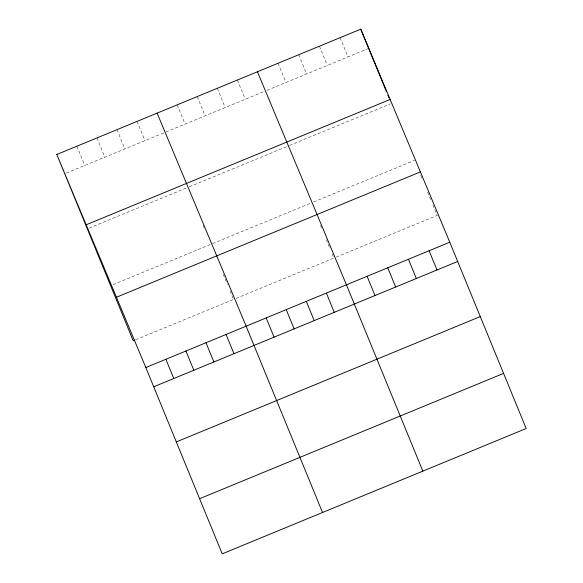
<?xml version="1.0" encoding="UTF-8"?>
<svg xmlns="http://www.w3.org/2000/svg" width="583" height="583" viewBox="0 0 583 583"><rect width="100%" height="100%" fill="white"/><g stroke="black" fill="none" stroke-linecap="round" stroke-linejoin="round"><path stroke-width="0.44" stroke-dasharray="2.92 2.19" d="M66.375 173.034L164.173 132.713M165.849 132.02L264.485 91.349M266.97 90.321L367.837 48.732M88.988 228.164L186.786 187.843M189.293 186.808L287.091 146.479M289.583 145.451L390.45 103.861M113.117 284.621L210.915 244.299M212.591 243.607L310.389 203.285M313.705 201.915L414.571 160.325M135.73 339.751L233.528 299.429M236.035 298.394L333.833 258.065L332.121 253.889M336.318 257.045L437.184 215.455L432.389 203.759M420.737 175.359L422.107 178.704M427.594 192.069L429.307 196.245M429.649 197.076L430.677 199.583M340.108 37.669L348 56.915M319.433 46.195L327.325 65.434M298.766 54.715L306.658 73.961M278.098 63.241L285.991 82.48M320.475 225.49L321.503 227.997M326.298 239.693L330.065 248.883M237.368 80.031L245.261 99.278M217.306 88.303L225.198 107.549M197.243 96.581L205.136 115.82M177.181 104.853L185.073 124.092M203.154 225.366L204.167 227.829M223.253 274.367L227.363 284.395M230.103 291.077L233.185 298.591M137.056 121.395L144.948 140.634M116.994 129.666L124.886 148.905M96.931 137.938L104.823 157.177M76.876 146.209L84.768 165.448"/><path stroke-width="0.87" d="M56.813 154.48L360.775 29.15L449.777 242.215L526.187 428.52L222.225 553.85L145.816 367.545L56.813 154.48L133.223 340.785L134.892 340.1M86.182 224.79L390.144 99.46M116.447 297.235L420.409 171.905M145.816 367.545L449.777 242.215M153.708 386.784L457.67 261.454M176.321 441.921L480.283 316.584M199.612 498.72L503.581 373.39M257.424 71.76L346.433 284.825L422.843 471.13M157.119 113.124L246.121 326.189L322.53 512.493M360.775 29.15L386.478 91.83M387.848 95.167L388.876 97.674M429.11 250.734L437.002 269.98M408.443 259.26L416.335 278.499M387.768 267.779L395.66 287.025M367.101 276.306L374.993 295.545M326.371 293.096L334.263 312.342M306.308 301.367L314.201 320.614M286.246 309.639L294.138 328.885M266.183 317.917L274.076 337.156M226.066 334.46L233.958 353.699M206.003 342.731L213.895 361.97M185.941 351.002L193.833 370.241M165.878 359.274L173.77 378.513"/></g></svg>
